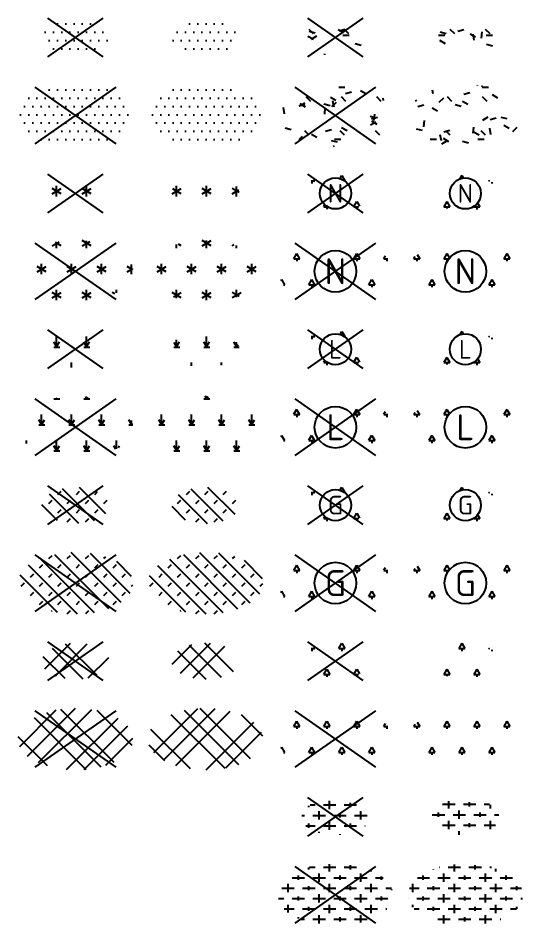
# Model space of a CAD drawing. Header units: metres. Extents: x 58.8 to 88.2, y 198.9 to 238.
# Drawn here: x 66.23 to 75.94, y 198.86 to 216.33 of the extents above; entities that cross this region are included whole.
import ezdxf
from ezdxf.enums import TextEntityAlignment as Align

# ---------------------------------------------------------------- set-up
doc = ezdxf.new("R2010")
doc.units = ezdxf.units.M
doc.layers.get('0').update_dxf_attribs({"lineweight": 25})
doc.layers.add('gewijzigd', color=1, linetype='Continuous', lineweight=25)
doc.layers.add('gewijzigd_rond2', color=4, linetype='Continuous', lineweight=25)
doc.styles.add('NLCS-ISO', font='NLCS-ISO.ttf')
pattern_1 = [(0, (-0.2887, -1.5), (1.4434, 2.5), [0.57735, -2.3094]), (240, (0, -1), (1.4434, -2.5), [0.57735, -2.3094]), (300, (0, -1), (2.88675, 6e-07), [0.57735, -2.3094]), (270, (0, -1.5), (1.44338, -2.5), [0.25, -4.75])]
pattern_2 = [(0, (-20.4739, -93.0631), (1, 1), [1.2, -0.8]), (90, (-19.874, -93.463), (-4, 2e-16), [0.8, -1.2]), (90, (-18.874, -92.463), (-4, 2e-16), [0.8, -1.2]), (90, (-17.874, -93.263), (-4, 2e-16), [0.4, -1.6]), (90, (-16.874, -92.263), (-4, 2e-16), [0.4, -1.6])]
pattern_3 = [(0, (0, 0), (5, 5), [0.6, -4]), (45, (2, 1), (-0.5657, 9.334), [0.6, -4]), (30, (0.4, 0.6), (1.1373, 6.43), [0.6, -4]), (15, (1.6, 2.4), (1.9281, 3.6225), [0.6, -4]), (135, (0.8, 10), (-0.14142, -3.2527), [0.6, -4]), (150, (6, 2), (1.07846, -2.93205), [0.6, -4]), (165, (1.2, 0.2), (0.7173, -3.5051), [0.6, -4]), (85, (2, 2), (-4.3634, 5.2), [0.6, -4]), (100, (0, 0), (-5.5606, 3.8936), [0.6, -4])]
pattern_4 = [(45, (0, 0), (-1.6838, 1.6838), []), (45, (1.6838, 0), (-3.3676, 3.3676), []), (135, (0, 0), (-1.6838, -1.6838), []), (135, (1.6838, 0), (-3.3676, -3.3676), [])]
pattern_5 = [(135, (0, 0), (-0.88388, -0.88388), []), (45, (0, 0.8), (-0.88388, 0.88388), [0.45, -0.8])]
pattern_6 = [(0, (-0.2887, 0), (1.4434, 2.5), [0.57735, -2.3094]), (60, (0, 0), (-1.4434, 2.5), [0.57735, -2.3094]), (90, (0, 0), (-1.44338, 2.5), [1, -4]), (120, (0, 0), (-2.8868, -6e-07), [0.57735, -2.3094])]
pattern_7 = [(30, (-0.433, -0.25), (1.44338, 2.5), [1, -4]), (90, (0, -0.5), (-1.44338, 2.5), [1, -4]), (150, (0.433, -0.25), (-2.88675, 6e-07), [1, -4])]
pattern_8 = [(0, (0, 0), (0.39687, 0.79375), [0, -0.79375])]

# ---------------------------------------------------------------- blocks, each defined once
blk = doc.blocks.new('SGR-BOS-SO')
h = blk.add_hatch()
h.set_pattern_fill('AGR-BOS-SO', color=256, scale=0.5, pattern_type=2)
h.set_pattern_definition(pattern_1)
edge = h.paths.add_edge_path()
edge.add_ellipse((0, 0), major_axis=(-5.525, 0), ratio=0.538462, start_angle=0, end_angle=360)
at = {"style": 'NLCS-ISO'}
blk.add_attdef('TYPE', text='', height=1.8, dxfattribs=at).set_placement((6.525, 0), align=Align.MIDDLE_LEFT)
blk = doc.blocks.new('SGR-BOSPLANTSOEN-SO')
h = blk.add_hatch()
h.set_pattern_fill('AGR-BOSPLANTSOEN-SO', color=256, style=0, pattern_type=2)
h.set_pattern_definition(pattern_2)
edge = h.paths.add_edge_path()
edge.add_ellipse((0, 0), major_axis=(-5.525, 0), ratio=0.538462, start_angle=0, end_angle=360, ccw=False)
at = {"style": 'NLCS-ISO'}
blk.add_attdef('TYPE', text='', height=1.8, dxfattribs=at).set_placement((6.525, 0), align=Align.MIDDLE_LEFT)
blk = doc.blocks.new('SGR-BOSPLANTSOEN_KL-SO')
h = blk.add_hatch()
h.set_pattern_fill('AGR-BOSPLANTSOEN-SO', color=256, style=0, pattern_type=2)
h.set_pattern_definition([(0, (0, 0), (1, 1), [1.2, -0.8]), (90, (0.6, -0.4), (-4, 2e-16), [0.8, -1.2]), (90, (1.6, 0.6), (-4, 2e-16), [0.8, -1.2]), (90, (2.6, -0.2), (-4, 2e-16), [0.4, -1.6]), (90, (3.6, 0.8), (-4, 2e-16), [0.4, -1.6])])
edge = h.paths.add_edge_path()
edge.add_ellipse((0, 0), major_axis=(-3.25, 0), ratio=0.538462, start_angle=0, end_angle=360, ccw=False)
at = {"style": 'NLCS-ISO'}
blk.add_attdef('TYPE', text='', height=1.8, dxfattribs=at).set_placement((4.25, 0), align=Align.MIDDLE_LEFT)
blk = doc.blocks.new('SGR-BOS_GEMENGD-SO')
h = blk.add_hatch()
h.set_pattern_fill('AGR-BOS-SO', color=256, scale=0.5, pattern_type=2)
h.set_pattern_definition(pattern_1)
edge = h.paths.add_edge_path()
edge.add_ellipse((0, 0), major_axis=(-5.525, 0), ratio=0.538462, start_angle=0, end_angle=360)
edge = h.paths.add_edge_path(flags=16)
edge.add_arc((0, 0), 2, 0, 360)
blk.add_circle((0, 0), 2)
at = {"style": 'NLCS-ISO'}
blk.add_text('G', height=2.5, dxfattribs=at).set_placement((0, 0), align=Align.MIDDLE_CENTER)
blk.add_attdef('TYPE', text='', height=1.8, dxfattribs=at).set_placement((6.525, 0), align=Align.MIDDLE_LEFT)
blk = doc.blocks.new('SGR-BOS_GEMENGD_KL-SO')
h = blk.add_hatch()
h.set_pattern_fill('AGR-BOS-SO', color=256, scale=0.5, pattern_type=2)
h.set_pattern_definition(pattern_1)
edge = h.paths.add_edge_path()
edge.add_ellipse((0, 0), major_axis=(-3.25, 0), ratio=0.538461, start_angle=0, end_angle=360)
edge = h.paths.add_edge_path(flags=16)
edge.add_arc((0, 0), 1.5, 0, 360)
blk.add_circle((0, 0), 1.5)
at = {"style": 'NLCS-ISO'}
blk.add_text('G', height=1.8, dxfattribs=at).set_placement((0, 0), align=Align.MIDDLE_CENTER)
blk.add_attdef('TYPE', text='', height=1.8, dxfattribs=at).set_placement((4.25, 0), align=Align.MIDDLE_LEFT)
blk = doc.blocks.new('SGR-BOS_KL-SO')
h = blk.add_hatch()
h.set_pattern_fill('AGR-BOS-SO', color=256, scale=0.5, pattern_type=2)
h.set_pattern_definition(pattern_1)
edge = h.paths.add_edge_path()
edge.add_ellipse((0, 0), major_axis=(-3.25, 0), ratio=0.538461, start_angle=0, end_angle=360)
at = {"style": 'NLCS-ISO'}
blk.add_attdef('TYPE', text='', height=1.8, dxfattribs=at).set_placement((4.25, 0), align=Align.MIDDLE_LEFT)
blk = doc.blocks.new('SGR-BOS_LOOF-SO')
h = blk.add_hatch()
h.set_pattern_fill('AGR-BOS-SO', color=256, scale=0.5, pattern_type=2)
h.set_pattern_definition(pattern_1)
edge = h.paths.add_edge_path()
edge.add_ellipse((0, 0), major_axis=(-5.525, 0), ratio=0.538462, start_angle=0, end_angle=360)
edge = h.paths.add_edge_path(flags=16)
edge.add_arc((0, 0), 2, 0, 360)
blk.add_circle((0, 0), 2)
at = {"style": 'NLCS-ISO'}
blk.add_text('L', height=2.5, dxfattribs=at).set_placement((0, 0), align=Align.MIDDLE_CENTER)
blk.add_attdef('TYPE', text='', height=1.8, dxfattribs=at).set_placement((6.525, 0), align=Align.MIDDLE_LEFT)
blk = doc.blocks.new('SGR-BOS_LOOF_KL-SO')
h = blk.add_hatch()
h.set_pattern_fill('AGR-BOS-SO', color=256, scale=0.5, pattern_type=2)
h.set_pattern_definition(pattern_1)
edge = h.paths.add_edge_path()
edge.add_ellipse((0, 0), major_axis=(-3.25, 0), ratio=0.538461, start_angle=0, end_angle=360)
edge = h.paths.add_edge_path(flags=16)
edge.add_arc((0, 0), 1.5, 0, 360)
blk.add_circle((0, 0), 1.5)
at = {"style": 'NLCS-ISO'}
blk.add_text('L', height=1.8, dxfattribs=at).set_placement((0, 0), align=Align.MIDDLE_CENTER)
blk.add_attdef('TYPE', text='', height=1.8, dxfattribs=at).set_placement((4.25, 0), align=Align.MIDDLE_LEFT)
blk = doc.blocks.new('SGR-BOS_NAALD-SO')
h = blk.add_hatch()
h.set_pattern_fill('AGR-BOS-SO', color=256, scale=0.5, pattern_type=2)
h.set_pattern_definition(pattern_1)
edge = h.paths.add_edge_path()
edge.add_ellipse((0, 0), major_axis=(-5.525, 0), ratio=0.538462, start_angle=0, end_angle=360)
edge = h.paths.add_edge_path(flags=16)
edge.add_arc((0, 0), 2, 0, 360)
blk.add_circle((0, 0), 2)
at = {"style": 'NLCS-ISO'}
blk.add_text('N', height=2.5, dxfattribs=at).set_placement((0, 0), align=Align.MIDDLE_CENTER)
blk.add_attdef('TYPE', text='', height=1.8, dxfattribs=at).set_placement((6.525, 0), align=Align.MIDDLE_LEFT)
blk = doc.blocks.new('SGR-BOS_NAALD_KL-SO')
h = blk.add_hatch()
h.set_pattern_fill('AGR-BOS-SO', color=256, scale=0.5, pattern_type=2)
h.set_pattern_definition(pattern_1)
edge = h.paths.add_edge_path()
edge.add_ellipse((0, 0), major_axis=(-3.25, 0), ratio=0.538461, start_angle=0, end_angle=360)
edge = h.paths.add_edge_path(flags=16)
edge.add_arc((0, 0), 1.5, 0, 360)
blk.add_circle((0, 0), 1.5)
at = {"style": 'NLCS-ISO'}
blk.add_text('N', height=1.8, dxfattribs=at).set_placement((0, 0), align=Align.MIDDLE_CENTER)
blk.add_attdef('TYPE', text='', height=1.8, dxfattribs=at).set_placement((4.25, 0), align=Align.MIDDLE_LEFT)
blk = doc.blocks.new('SGR-GRAS_01-SO')
h = blk.add_hatch()
h.set_pattern_fill('AGR-GRAS_01-SO', color=256, scale=0.2, pattern_type=2)
h.set_pattern_definition(pattern_3)
edge = h.paths.add_edge_path()
edge.add_ellipse((0, 0), major_axis=(-5.525, 0), ratio=0.538462, start_angle=0, end_angle=360)
at = {"style": 'NLCS-ISO'}
blk.add_attdef('TYPE', text='', height=1.8, dxfattribs=at).set_placement((6.525, 0), align=Align.MIDDLE_LEFT)
blk = doc.blocks.new('SGR-GRAS_01_KL-SO')
h = blk.add_hatch()
h.set_pattern_fill('AGR-GRAS_01-SO', color=256, scale=0.2, pattern_type=2)
h.set_pattern_definition(pattern_3)
edge = h.paths.add_edge_path()
edge.add_ellipse((0, 0), major_axis=(-3.25, 0), ratio=0.538462, start_angle=0, end_angle=360)
at = {"style": 'NLCS-ISO'}
blk.add_attdef('TYPE', text='', height=1.8, dxfattribs=at).set_placement((4.25, 0), align=Align.MIDDLE_LEFT)
blk = doc.blocks.new('SGR-PLANTGATVERBETERING_01-SO')
h = blk.add_hatch()
h.set_pattern_fill('AGR-PLANTGATVERBETERING_01-SO', color=256, pattern_type=2)
h.set_pattern_definition(pattern_4)
edge = h.paths.add_edge_path()
edge.add_ellipse((0, 0), major_axis=(-5.525, 0), ratio=0.538462, start_angle=0, end_angle=360)
at = {"style": 'NLCS-ISO'}
blk.add_attdef('TYPE', text='', height=1.8, dxfattribs=at).set_placement((6.525, 0), align=Align.MIDDLE_LEFT)
blk = doc.blocks.new('SGR-PLANTGATVERBETERING_01_KL-SO')
h = blk.add_hatch()
h.set_pattern_fill('AGR-PLANTGATVERBETERING_01-SO', color=256, pattern_type=2)
h.set_pattern_definition(pattern_4)
edge = h.paths.add_edge_path()
edge.add_ellipse((0, 0), major_axis=(-3.25, 0), ratio=0.538462, start_angle=0, end_angle=360)
at = {"style": 'NLCS-ISO'}
blk.add_attdef('TYPE', text='', height=1.8, dxfattribs=at).set_placement((4.25, 0), align=Align.MIDDLE_LEFT)
blk = doc.blocks.new('SGR-PLANTGATVERBETERING_02-SO')
h = blk.add_hatch()
h.set_pattern_fill('AGR-PLANTGATVERBETERING_02-SO', color=256, pattern_type=2)
h.set_pattern_definition(pattern_5)
edge = h.paths.add_edge_path()
edge.add_ellipse((0, 0), major_axis=(5.525, 0), ratio=0.538462, start_angle=0, end_angle=360)
at = {"style": 'NLCS-ISO'}
blk.add_attdef('TYPE', text='', height=1.8, dxfattribs=at).set_placement((6.525, 0), align=Align.MIDDLE_LEFT)
blk = doc.blocks.new('SGR-PLANTGATVERBETERING_02_KL-SO')
h = blk.add_hatch()
h.set_pattern_fill('AGR-PLANTGATVERBETERING_02-SO', color=256, pattern_type=2)
h.set_pattern_definition(pattern_5)
edge = h.paths.add_edge_path()
edge.add_ellipse((0, 0), major_axis=(3.25, 0), ratio=0.538462, start_angle=0, end_angle=360)
at = {"style": 'NLCS-ISO'}
blk.add_attdef('TYPE', text='', height=1.8, dxfattribs=at).set_placement((4.25, 0), align=Align.MIDDLE_LEFT)
blk = doc.blocks.new('SGR-RIETLAND-SO')
h = blk.add_hatch()
h.set_pattern_fill('AGR-RIET_01-SO', color=256, scale=0.5, style=0, pattern_type=2)
h.set_pattern_definition(pattern_6)
edge = h.paths.add_edge_path()
edge.add_ellipse((0, 0), major_axis=(-5.525, 0), ratio=0.538462, start_angle=0, end_angle=360, ccw=False)
at = {"style": 'NLCS-ISO'}
blk.add_attdef('TYPE', text='', height=1.8, dxfattribs=at).set_placement((6.525, 0), align=Align.MIDDLE_LEFT)
blk = doc.blocks.new('SGR-RIETLAND_KL-SO')
h = blk.add_hatch()
h.set_pattern_fill('AGR-RIET_01-SO', color=256, scale=0.5, style=0, pattern_type=2)
h.set_pattern_definition(pattern_6)
edge = h.paths.add_edge_path()
edge.add_ellipse((0, 0), major_axis=(-3.25, 0), ratio=0.538462, start_angle=0, end_angle=360, ccw=False)
at = {"style": 'NLCS-ISO'}
blk.add_attdef('TYPE', text='', height=1.8, dxfattribs=at).set_placement((4.25, 0), align=Align.MIDDLE_LEFT)
blk = doc.blocks.new('SGR-SIERPLANTSOEN-SO')
h = blk.add_hatch()
h.set_pattern_fill('AGR-SIERPLANTSOEN-SO', color=256, scale=0.5, style=0, pattern_type=2)
h.set_pattern_definition(pattern_7)
edge = h.paths.add_edge_path()
edge.add_ellipse((0, 0), major_axis=(-5.525, 0), ratio=0.538462, start_angle=0, end_angle=360, ccw=False)
at = {"style": 'NLCS-ISO'}
blk.add_attdef('TYPE', text='', height=1.8, dxfattribs=at).set_placement((6.525, 0), align=Align.MIDDLE_LEFT)
blk = doc.blocks.new('SGR-SIERPLANTSOEN_KL-SO')
h = blk.add_hatch()
h.set_pattern_fill('AGR-SIERPLANTSOEN-SO', color=256, scale=0.5, style=0, pattern_type=2)
h.set_pattern_definition(pattern_7)
edge = h.paths.add_edge_path()
edge.add_ellipse((0, 0), major_axis=(-3.25, 0), ratio=0.538462, start_angle=0, end_angle=360, ccw=False)
at = {"style": 'NLCS-ISO'}
blk.add_attdef('TYPE', text='', height=1.8, dxfattribs=at).set_placement((4.25, 0), align=Align.MIDDLE_LEFT)
blk = doc.blocks.new('SGR-SPORTVELD_GRAS-SO')
h = blk.add_hatch()
h.set_pattern_fill('AGR-GRAS_SPORTVELD-SO', color=256, style=0, pattern_type=2)
h.set_pattern_definition(pattern_8)
edge = h.paths.add_edge_path()
edge.add_ellipse((0, 0), major_axis=(-5.525, 0), ratio=0.538462, start_angle=0, end_angle=360, ccw=False)
at = {"style": 'NLCS-ISO'}
blk.add_attdef('TYPE', text='', height=1.8, dxfattribs=at).set_placement((6.525, 0), align=Align.MIDDLE_LEFT)
blk = doc.blocks.new('SGR-SPORTVELD_GRAS_KL-SO')
h = blk.add_hatch()
h.set_pattern_fill('AGR-GRAS_SPORTVELD-SO', color=256, style=0, pattern_type=2)
h.set_pattern_definition(pattern_8)
edge = h.paths.add_edge_path()
edge.add_ellipse((0, 0), major_axis=(-3.25, 0), ratio=0.538462, start_angle=0, end_angle=360, ccw=False)
at = {"style": 'NLCS-ISO'}
blk.add_attdef('TYPE', text='', height=1.8, dxfattribs=at).set_placement((4.25, 0), align=Align.MIDDLE_LEFT)
blk = doc.blocks.new('V-SGR-BOS-SO')
h = blk.add_hatch()
h.set_pattern_fill('AGR-BOS-SO', color=256, scale=0.5, pattern_type=2)
h.set_pattern_definition(pattern_1)
edge = h.paths.add_edge_path()
edge.add_ellipse((0, 0), major_axis=(-5.525, 0), ratio=0.538462, start_angle=0, end_angle=360)
for p, q in [((-3.891, -2.724), (3.891, 2.724)), ((3.891, -2.724), (-3.891, 2.724))]:
    blk.add_line(p, q)
at = {"style": 'NLCS-ISO'}
blk.add_attdef('TYPE', text='', height=1.8, dxfattribs=at).set_placement((6.525, 0), align=Align.MIDDLE_LEFT)
blk = doc.blocks.new('V-SGR-BOSPLANTSOEN-SO')
h = blk.add_hatch()
h.set_pattern_fill('AGR-BOSPLANTSOEN-SO', color=256, style=0, pattern_type=2)
h.set_pattern_definition(pattern_2)
edge = h.paths.add_edge_path()
edge.add_ellipse((0, 0), major_axis=(-5.525, 0), ratio=0.538462, start_angle=0, end_angle=360, ccw=False)
for p, q in [((-3.891, -2.724), (3.891, 2.724)), ((3.891, -2.724), (-3.891, 2.724))]:
    blk.add_line(p, q)
at = {"style": 'NLCS-ISO'}
blk.add_attdef('TYPE', text='', height=1.8, dxfattribs=at).set_placement((6.525, 0), align=Align.MIDDLE_LEFT)
blk = doc.blocks.new('V-SGR-BOSPLANTSOEN_KL-SO')
h = blk.add_hatch()
h.set_pattern_fill('AGR-BOSPLANTSOEN-SO', color=256, style=0, pattern_type=2)
h.set_pattern_definition(pattern_2)
edge = h.paths.add_edge_path()
edge.add_ellipse((0, 0), major_axis=(-3.25, 0), ratio=0.538462, start_angle=0, end_angle=360, ccw=False)
for p, q in [((-2.662, -1.864), (2.662, 1.864)), ((2.662, -1.864), (-2.662, 1.864))]:
    blk.add_line(p, q)
at = {"style": 'NLCS-ISO'}
blk.add_attdef('TYPE', text='', height=1.8, dxfattribs=at).set_placement((4.25, 0), align=Align.MIDDLE_LEFT)
blk = doc.blocks.new('V-SGR-BOS_GEMENGD-SO')
h = blk.add_hatch()
h.set_pattern_fill('AGR-BOS-SO', color=256, scale=0.5, pattern_type=2)
h.set_pattern_definition(pattern_1)
edge = h.paths.add_edge_path()
edge.add_ellipse((0, 0), major_axis=(-5.525, 0), ratio=0.538462, start_angle=0, end_angle=360)
edge = h.paths.add_edge_path(flags=16)
edge.add_arc((0, 0), 2, 0, 360)
for p, q in [((-3.891, -2.724), (3.891, 2.724)), ((3.891, -2.724), (-3.891, 2.724))]:
    blk.add_line(p, q)
blk.add_circle((0, 0), 2)
at = {"style": 'NLCS-ISO'}
blk.add_text('G', height=2.5, dxfattribs=at).set_placement((0, 0), align=Align.MIDDLE_CENTER)
blk.add_attdef('TYPE', text='', height=1.8, dxfattribs=at).set_placement((6.525, 0), align=Align.MIDDLE_LEFT)
blk = doc.blocks.new('V-SGR-BOS_GEMENGD_KL-SO')
h = blk.add_hatch()
h.set_pattern_fill('AGR-BOS-SO', color=256, scale=0.5, pattern_type=2)
h.set_pattern_definition(pattern_1)
edge = h.paths.add_edge_path()
edge.add_ellipse((0, 0), major_axis=(-3.25, 0), ratio=0.538461, start_angle=0, end_angle=360)
edge = h.paths.add_edge_path(flags=16)
edge.add_arc((0, 0), 1.5, 0, 360)
for p, q in [((-2.662, -1.864), (2.662, 1.864)), ((2.662, -1.864), (-2.662, 1.864))]:
    blk.add_line(p, q)
blk.add_circle((0, 0), 1.5)
at = {"style": 'NLCS-ISO'}
blk.add_text('G', height=1.8, dxfattribs=at).set_placement((0, 0), align=Align.MIDDLE_CENTER)
blk.add_attdef('TYPE', text='', height=1.8, dxfattribs=at).set_placement((4.25, 0), align=Align.MIDDLE_LEFT)
blk = doc.blocks.new('V-SGR-BOS_KL-SO')
h = blk.add_hatch()
h.set_pattern_fill('AGR-BOS-SO', color=256, scale=0.5, pattern_type=2)
h.set_pattern_definition(pattern_1)
edge = h.paths.add_edge_path()
edge.add_ellipse((0, 0), major_axis=(-3.25, 0), ratio=0.538461, start_angle=0, end_angle=360)
for p, q in [((-2.662, -1.864), (2.662, 1.864)), ((2.662, -1.864), (-2.662, 1.864))]:
    blk.add_line(p, q)
at = {"style": 'NLCS-ISO'}
blk.add_attdef('TYPE', text='', height=1.8, dxfattribs=at).set_placement((4.25, 0), align=Align.MIDDLE_LEFT)
blk = doc.blocks.new('V-SGR-BOS_LOOF-SO')
h = blk.add_hatch()
h.set_pattern_fill('AGR-BOS-SO', color=256, scale=0.5, pattern_type=2)
h.set_pattern_definition(pattern_1)
edge = h.paths.add_edge_path()
edge.add_ellipse((0, 0), major_axis=(-5.525, 0), ratio=0.538462, start_angle=0, end_angle=360)
edge = h.paths.add_edge_path(flags=16)
edge.add_arc((0, 0), 2, 0, 360)
for p, q in [((-3.891, -2.724), (3.891, 2.724)), ((3.891, -2.724), (-3.891, 2.724))]:
    blk.add_line(p, q)
blk.add_circle((0, 0), 2)
at = {"style": 'NLCS-ISO'}
blk.add_text('L', height=2.5, dxfattribs=at).set_placement((0, 0), align=Align.MIDDLE_CENTER)
blk.add_attdef('TYPE', text='', height=1.8, dxfattribs=at).set_placement((6.525, 0), align=Align.MIDDLE_LEFT)
blk = doc.blocks.new('V-SGR-BOS_LOOF_KL-SO')
h = blk.add_hatch()
h.set_pattern_fill('AGR-BOS-SO', color=256, scale=0.5, pattern_type=2)
h.set_pattern_definition(pattern_1)
edge = h.paths.add_edge_path()
edge.add_ellipse((0, 0), major_axis=(-3.25, 0), ratio=0.538461, start_angle=0, end_angle=360)
edge = h.paths.add_edge_path(flags=16)
edge.add_arc((0, 0), 1.5, 0, 360)
for p, q in [((-2.662, -1.864), (2.662, 1.864)), ((2.662, -1.864), (-2.662, 1.864))]:
    blk.add_line(p, q)
blk.add_circle((0, 0), 1.5)
at = {"style": 'NLCS-ISO'}
blk.add_text('L', height=1.8, dxfattribs=at).set_placement((0, 0), align=Align.MIDDLE_CENTER)
blk.add_attdef('TYPE', text='', height=1.8, dxfattribs=at).set_placement((4.25, 0), align=Align.MIDDLE_LEFT)
blk = doc.blocks.new('V-SGR-BOS_NAALD-SO')
h = blk.add_hatch()
h.set_pattern_fill('AGR-BOS-SO', color=256, scale=0.5, pattern_type=2)
h.set_pattern_definition(pattern_1)
edge = h.paths.add_edge_path()
edge.add_ellipse((0, 0), major_axis=(-5.525, 0), ratio=0.538462, start_angle=0, end_angle=360)
edge = h.paths.add_edge_path(flags=16)
edge.add_arc((0, 0), 2, 0, 360)
for p, q in [((-3.891, -2.724), (3.891, 2.724)), ((3.891, -2.724), (-3.891, 2.724))]:
    blk.add_line(p, q)
blk.add_circle((0, 0), 2)
at = {"style": 'NLCS-ISO'}
blk.add_text('N', height=2.5, dxfattribs=at).set_placement((0, 0), align=Align.MIDDLE_CENTER)
blk.add_attdef('TYPE', text='', height=1.8, dxfattribs=at).set_placement((6.525, 0), align=Align.MIDDLE_LEFT)
blk = doc.blocks.new('V-SGR-BOS_NAALD_KL-SO')
h = blk.add_hatch()
h.set_pattern_fill('AGR-BOS-SO', color=256, scale=0.5, pattern_type=2)
h.set_pattern_definition(pattern_1)
edge = h.paths.add_edge_path()
edge.add_ellipse((0, 0), major_axis=(-3.25, 0), ratio=0.538461, start_angle=0, end_angle=360)
edge = h.paths.add_edge_path(flags=16)
edge.add_arc((0, 0), 1.5, 0, 360)
for p, q in [((-2.662, -1.864), (2.662, 1.864)), ((2.662, -1.864), (-2.662, 1.864))]:
    blk.add_line(p, q)
blk.add_circle((0, 0), 1.5)
at = {"style": 'NLCS-ISO'}
blk.add_text('N', height=1.8, dxfattribs=at).set_placement((0, 0), align=Align.MIDDLE_CENTER)
blk.add_attdef('TYPE', text='', height=1.8, dxfattribs=at).set_placement((4.25, 0), align=Align.MIDDLE_LEFT)
blk = doc.blocks.new('V-SGR-GRAS_01-SO')
h = blk.add_hatch()
h.set_pattern_fill('AGR-GRAS_01-SO', color=256, scale=0.2, pattern_type=2)
h.set_pattern_definition(pattern_3)
edge = h.paths.add_edge_path()
edge.add_ellipse((0, 0), major_axis=(-5.525, 0), ratio=0.538462, start_angle=0, end_angle=360)
for p, q in [((-3.891, -2.724), (3.891, 2.724)), ((3.891, -2.724), (-3.891, 2.724))]:
    blk.add_line(p, q)
at = {"style": 'NLCS-ISO'}
blk.add_attdef('TYPE', text='', height=1.8, dxfattribs=at).set_placement((6.525, 0), align=Align.MIDDLE_LEFT)
blk = doc.blocks.new('V-SGR-GRAS_01_KL-SO')
h = blk.add_hatch()
h.set_pattern_fill('AGR-GRAS_01-SO', color=256, scale=0.2, pattern_type=2)
h.set_pattern_definition(pattern_3)
edge = h.paths.add_edge_path()
edge.add_ellipse((0, 0), major_axis=(-3.25, 0), ratio=0.538462, start_angle=0, end_angle=360)
for p, q in [((-2.662, -1.864), (2.662, 1.864)), ((2.662, -1.864), (-2.662, 1.864))]:
    blk.add_line(p, q)
at = {"style": 'NLCS-ISO'}
blk.add_attdef('TYPE', text='', height=1.8, dxfattribs=at).set_placement((4.25, 0), align=Align.MIDDLE_LEFT)
blk = doc.blocks.new('V-SGR-PLANTGATVERBETERING_01-SO')
h = blk.add_hatch()
h.set_pattern_fill('AGR-PLANTGATVERBETERING_01-SO', color=256, pattern_type=2)
h.set_pattern_definition(pattern_4)
edge = h.paths.add_edge_path()
edge.add_ellipse((0, 0), major_axis=(-5.525, 0), ratio=0.538462, start_angle=0, end_angle=360)
for p, q in [((-3.891, -2.724), (3.891, 2.724)), ((3.891, -2.724), (-3.891, 2.724))]:
    blk.add_line(p, q)
at = {"style": 'NLCS-ISO'}
blk.add_attdef('TYPE', text='', height=1.8, dxfattribs=at).set_placement((6.525, 0), align=Align.MIDDLE_LEFT)
blk = doc.blocks.new('V-SGR-PLANTGATVERBETERING_01_KL-SO')
h = blk.add_hatch()
h.set_pattern_fill('AGR-PLANTGATVERBETERING_01-SO', color=256, pattern_type=2)
h.set_pattern_definition(pattern_4)
edge = h.paths.add_edge_path()
edge.add_ellipse((0, 0), major_axis=(-3.25, 0), ratio=0.538462, start_angle=0, end_angle=360)
for p, q in [((-2.662, -1.864), (2.662, 1.864)), ((2.662, -1.864), (-2.662, 1.864))]:
    blk.add_line(p, q)
at = {"style": 'NLCS-ISO'}
blk.add_attdef('TYPE', text='', height=1.8, dxfattribs=at).set_placement((4.25, 0), align=Align.MIDDLE_LEFT)
blk = doc.blocks.new('V-SGR-PLANTGATVERBETERING_02-SO')
h = blk.add_hatch()
h.set_pattern_fill('AGR-PLANTGATVERBETERING_02-SO', color=256, pattern_type=2)
h.set_pattern_definition(pattern_5)
edge = h.paths.add_edge_path()
edge.add_ellipse((0, 0), major_axis=(5.525, 0), ratio=0.538462, start_angle=0, end_angle=360)
for p, q in [((-3.891, -2.724), (3.891, 2.724)), ((3.891, -2.724), (-3.891, 2.724))]:
    blk.add_line(p, q)
at = {"style": 'NLCS-ISO'}
blk.add_attdef('TYPE', text='', height=1.8, dxfattribs=at).set_placement((6.525, 0), align=Align.MIDDLE_LEFT)
blk = doc.blocks.new('V-SGR-PLANTGATVERBETERING_02_KL-SO')
h = blk.add_hatch()
h.set_pattern_fill('AGR-PLANTGATVERBETERING_02-SO', color=256, pattern_type=2)
h.set_pattern_definition(pattern_5)
edge = h.paths.add_edge_path()
edge.add_ellipse((0, 0), major_axis=(3.25, 0), ratio=0.538462, start_angle=0, end_angle=360)
for p, q in [((-2.662, -1.864), (2.662, 1.864)), ((2.662, -1.864), (-2.662, 1.864))]:
    blk.add_line(p, q)
at = {"style": 'NLCS-ISO'}
blk.add_attdef('TYPE', text='', height=1.8, dxfattribs=at).set_placement((4.25, 0), align=Align.MIDDLE_LEFT)
blk = doc.blocks.new('V-SGR-RIETLAND-SO')
h = blk.add_hatch()
h.set_pattern_fill('AGR-RIET_01-SO', color=256, scale=0.5, style=0, pattern_type=2)
h.set_pattern_definition(pattern_6)
edge = h.paths.add_edge_path()
edge.add_ellipse((0, 0), major_axis=(-5.525, 0), ratio=0.538462, start_angle=0, end_angle=360, ccw=False)
for p, q in [((-3.891, -2.724), (3.891, 2.724)), ((3.891, -2.724), (-3.891, 2.724))]:
    blk.add_line(p, q)
at = {"style": 'NLCS-ISO'}
blk.add_attdef('TYPE', text='', height=1.8, dxfattribs=at).set_placement((6.525, 0), align=Align.MIDDLE_LEFT)
blk = doc.blocks.new('V-SGR-RIETLAND_KL-SO')
h = blk.add_hatch()
h.set_pattern_fill('AGR-RIET_01-SO', color=256, scale=0.5, style=0, pattern_type=2)
h.set_pattern_definition(pattern_6)
edge = h.paths.add_edge_path()
edge.add_ellipse((0, 0), major_axis=(-3.25, 0), ratio=0.538462, start_angle=0, end_angle=360, ccw=False)
for p, q in [((-2.662, -1.864), (2.662, 1.864)), ((2.662, -1.864), (-2.662, 1.864))]:
    blk.add_line(p, q)
at = {"style": 'NLCS-ISO'}
blk.add_attdef('TYPE', text='', height=1.8, dxfattribs=at).set_placement((4.25, 0), align=Align.MIDDLE_LEFT)
blk = doc.blocks.new('V-SGR-SIERPLANTSOEN-SO')
h = blk.add_hatch()
h.set_pattern_fill('AGR-SIERPLANTSOEN-SO', color=256, scale=0.5, style=0, pattern_type=2)
h.set_pattern_definition(pattern_7)
edge = h.paths.add_edge_path()
edge.add_ellipse((0, 0), major_axis=(-5.525, 0), ratio=0.538462, start_angle=0, end_angle=360, ccw=False)
for p, q in [((-3.891, -2.724), (3.891, 2.724)), ((3.891, -2.724), (-3.891, 2.724))]:
    blk.add_line(p, q)
at = {"style": 'NLCS-ISO'}
blk.add_attdef('TYPE', text='', height=1.8, dxfattribs=at).set_placement((6.525, 0), align=Align.MIDDLE_LEFT)
blk = doc.blocks.new('V-SGR-SIERPLANTSOEN_KL-SO')
h = blk.add_hatch()
h.set_pattern_fill('AGR-SIERPLANTSOEN-SO', color=256, scale=0.5, style=0, pattern_type=2)
h.set_pattern_definition(pattern_7)
edge = h.paths.add_edge_path()
edge.add_ellipse((0, 0), major_axis=(-3.25, 0), ratio=0.538462, start_angle=0, end_angle=360, ccw=False)
for p, q in [((-2.662, -1.864), (2.662, 1.864)), ((2.662, -1.864), (-2.662, 1.864))]:
    blk.add_line(p, q)
at = {"style": 'NLCS-ISO'}
blk.add_attdef('TYPE', text='', height=1.8, dxfattribs=at).set_placement((4.25, 0), align=Align.MIDDLE_LEFT)
blk = doc.blocks.new('V-SGR-SPORTVELD_GRAS-SO')
h = blk.add_hatch()
h.set_pattern_fill('AGR-GRAS_SPORTVELD-SO', color=256, style=0, pattern_type=2)
h.set_pattern_definition(pattern_8)
edge = h.paths.add_edge_path()
edge.add_ellipse((0, 0), major_axis=(-5.525, 0), ratio=0.538462, start_angle=0, end_angle=360, ccw=False)
for p, q in [((-3.891, -2.724), (3.891, 2.724)), ((3.891, -2.724), (-3.891, 2.724))]:
    blk.add_line(p, q)
at = {"style": 'NLCS-ISO'}
blk.add_attdef('TYPE', text='', height=1.8, dxfattribs=at).set_placement((6.525, 0), align=Align.MIDDLE_LEFT)
blk = doc.blocks.new('V-SGR-SPORTVELD_GRAS_KL-SO')
h = blk.add_hatch()
h.set_pattern_fill('AGR-GRAS_SPORTVELD-SO', color=256, style=0, pattern_type=2)
h.set_pattern_definition(pattern_8)
edge = h.paths.add_edge_path()
edge.add_ellipse((0, 0), major_axis=(-3.25, 0), ratio=0.538462, start_angle=0, end_angle=360, ccw=False)
for p, q in [((-2.662, -1.864), (2.662, 1.864)), ((2.662, -1.864), (-2.662, 1.864))]:
    blk.add_line(p, q)
at = {"style": 'NLCS-ISO'}
blk.add_attdef('TYPE', text='', height=1.8, dxfattribs=at).set_placement((4.25, 0), align=Align.MIDDLE_LEFT)

msp = doc.modelspace()

# ---------------------------------------------------------------- block references
at = {"layer": 'gewijzigd', "xscale": 0.2, "yscale": 0.2, "zscale": 0.2}
for name, p in [('V-SGR-PLANTGATVERBETERING_02_KL-SO', (67.338, 206.957)), ('SGR-PLANTGATVERBETERING_02_KL-SO', (69.838, 206.957)), ('V-SGR-PLANTGATVERBETERING_02-SO', (67.338, 205.457)), ('SGR-PLANTGATVERBETERING_02-SO', (69.838, 205.457)), ('V-SGR-BOSPLANTSOEN_KL-SO', (72.338, 200.957)), ('SGR-BOSPLANTSOEN_KL-SO', (74.838, 200.957)), ('V-SGR-BOSPLANTSOEN-SO', (72.338, 199.457)), ('SGR-BOSPLANTSOEN-SO', (74.838, 199.457))]:
    msp.add_blockref(name, p, dxfattribs=at)
at = {"layer": 'gewijzigd_rond2', "xscale": 0.2, "yscale": 0.2, "zscale": 0.2}
for name, p in [('V-SGR-SPORTVELD_GRAS_KL-SO', (67.338, 215.957)), ('SGR-SPORTVELD_GRAS_KL-SO', (69.838, 215.957)), ('V-SGR-GRAS_01_KL-SO', (72.338, 215.957)), ('SGR-GRAS_01_KL-SO', (74.838, 215.957)), ('V-SGR-SPORTVELD_GRAS-SO', (67.338, 214.457)), ('SGR-SPORTVELD_GRAS-SO', (69.838, 214.457)), ('V-SGR-GRAS_01-SO', (72.338, 214.457)), ('SGR-GRAS_01-SO', (74.838, 214.457)), ('V-SGR-SIERPLANTSOEN_KL-SO', (67.338, 212.957)), ('SGR-SIERPLANTSOEN_KL-SO', (69.838, 212.957)), ('V-SGR-BOS_NAALD_KL-SO', (72.338, 212.957)), ('SGR-BOS_NAALD_KL-SO', (74.838, 212.957)), ('V-SGR-SIERPLANTSOEN-SO', (67.338, 211.457)), ('SGR-SIERPLANTSOEN-SO', (69.838, 211.457)), ('V-SGR-BOS_NAALD-SO', (72.338, 211.457)), ('SGR-BOS_NAALD-SO', (74.838, 211.457)), ('V-SGR-RIETLAND_KL-SO', (67.338, 209.957)), ('V-SGR-BOS_LOOF_KL-SO', (72.338, 209.957)), ('SGR-RIETLAND_KL-SO', (69.838, 209.957)), ('SGR-BOS_LOOF_KL-SO', (74.838, 209.957)), ('V-SGR-RIETLAND-SO', (67.338, 208.457)), ('SGR-RIETLAND-SO', (69.838, 208.457)), ('V-SGR-BOS_LOOF-SO', (72.338, 208.457)), ('SGR-BOS_LOOF-SO', (74.838, 208.457)), ('V-SGR-BOS_GEMENGD_KL-SO', (72.338, 206.957)), ('SGR-BOS_GEMENGD_KL-SO', (74.838, 206.957)), ('V-SGR-BOS_GEMENGD-SO', (72.338, 205.457)), ('SGR-BOS_GEMENGD-SO', (74.838, 205.457)), ('V-SGR-PLANTGATVERBETERING_01_KL-SO', (67.338, 203.957)), ('SGR-PLANTGATVERBETERING_01_KL-SO', (69.838, 203.957)), ('V-SGR-BOS_KL-SO', (72.338, 203.957)), ('SGR-BOS_KL-SO', (74.838, 203.957)), ('V-SGR-PLANTGATVERBETERING_01-SO', (67.338, 202.457)), ('SGR-PLANTGATVERBETERING_01-SO', (69.838, 202.457)), ('V-SGR-BOS-SO', (72.338, 202.457)), ('SGR-BOS-SO', (74.838, 202.457))]:
    msp.add_blockref(name, p, dxfattribs=at)

doc.saveas('drawing.dxf')
